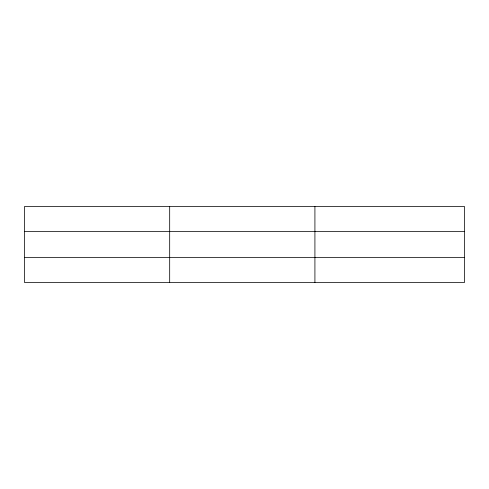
<?xml version="1.0" encoding="UTF-8"?>
<svg xmlns="http://www.w3.org/2000/svg" width="489" height="489" viewBox="0 0 489 489"><rect width="100%" height="100%" fill="white"/><g stroke="black" fill="none" stroke-linecap="round" stroke-linejoin="round"><path stroke-width="0.73" d="M314.916 282.434L314.916 206.566M464.55 257.397L464.55 282.434L24.45 282.434L24.45 206.566L464.55 206.566L464.55 257.397L24.45 257.397M24.45 231.603L464.55 231.603M169.683 206.566L169.683 282.434"/></g></svg>
